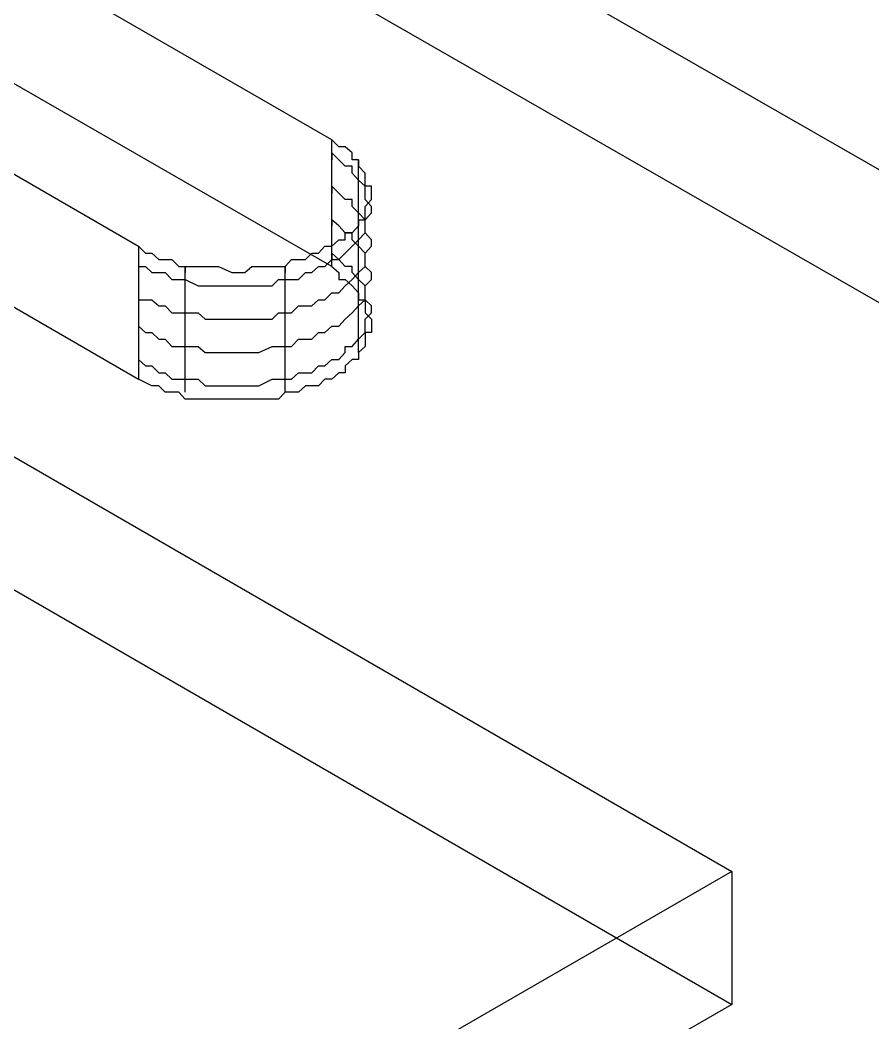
# Model space of a CAD drawing. Header units: millimetres. Extents: x 0 to 2112, y 8 to 1252.
# Drawn here: x 835.56 to 869.35, y 845.03 to 884.75 of the extents above; entities that cross this region are included whole.
import ezdxf

# ---------------------------------------------------------------- set-up
doc = ezdxf.new("R2010")
doc.units = ezdxf.units.MM
doc.layers.get('0').update_dxf_attribs({"linetype": 'CONTINUOUS'})

msp = doc.modelspace()

# ---------------------------------------------------------------- linework, layer by layer
at = {"color": 9}
for p, q in [((847.912, 880.011), (691.113, 970.354)), ((847.912, 880.011), (691.113, 970.354)), ((683.701, 966.138), (840.253, 875.796)), ((683.701, 966.138), (840.253, 875.796)), ((847.912, 874.995), (691.113, 965.091)), ((847.912, 874.995), (691.113, 965.091)), ((683.701, 960.875), (840.253, 870.532)), ((683.701, 960.875), (840.253, 870.532)), ((848.709, 890.813), (890.947, 866.567)), ((848.709, 890.813), (890.947, 866.567)), ((848.709, 885.55), (890.947, 861.303)), ((848.709, 885.55), (890.947, 861.303)), ((848.187, 879.736), (847.912, 880.011)), ((847.912, 874.995), (847.912, 880.011)), ((847.912, 874.995), (847.912, 880.011)), ((848.187, 879.736), (847.912, 880.011)), ((848.187, 879.21), (847.912, 879.489)), ((847.912, 879.489), (847.912, 879.21)), ((848.434, 879.736), (848.187, 879.736)), ((848.434, 879.736), (848.187, 879.736)), ((848.709, 879.489), (848.434, 879.736)), ((848.709, 879.489), (848.434, 879.736)), ((848.709, 879.21), (848.709, 879.489)), ((848.709, 879.21), (848.709, 879.489)), ((848.434, 878.963), (848.187, 879.21)), ((848.96, 879.21), (848.709, 879.21)), ((848.96, 879.21), (848.709, 879.21)), ((848.96, 878.963), (848.96, 879.21)), ((848.96, 873.951), (848.96, 879.21)), ((848.96, 879.21), (848.96, 878.963)), ((848.96, 878.963), (848.96, 879.21)), ((848.709, 878.963), (848.434, 878.963)), ((848.709, 878.688), (848.709, 878.963)), ((848.96, 878.413), (848.709, 878.688)), ((849.235, 878.688), (848.96, 878.963)), ((849.235, 878.688), (848.96, 878.963)), ((849.235, 878.413), (849.235, 878.688)), ((849.235, 878.688), (849.235, 878.688)), ((849.235, 878.413), (849.235, 878.688)), ((849.235, 878.688), (849.235, 878.688)), ((849.235, 878.166), (848.96, 878.413)), ((848.96, 878.413), (848.96, 878.413)), ((849.235, 878.166), (849.235, 878.413)), ((849.235, 878.166), (849.235, 878.413)), ((848.187, 877.891), (847.912, 878.166)), ((847.912, 878.166), (847.912, 877.891)), ((848.434, 877.641), (848.187, 877.891)), ((849.482, 878.166), (849.235, 878.166)), ((849.235, 877.891), (849.235, 878.166)), ((849.482, 878.166), (849.235, 878.166)), ((849.235, 877.641), (849.235, 877.891)), ((849.235, 877.891), (849.235, 877.891)), ((849.482, 877.891), (849.482, 878.166)), ((849.482, 877.891), (849.482, 878.166)), ((849.482, 877.641), (849.482, 877.891)), ((849.482, 877.641), (849.482, 877.891)), ((848.709, 877.641), (848.434, 877.641)), ((848.709, 877.365), (848.709, 877.641)), ((849.235, 877.365), (849.482, 877.641)), ((849.482, 877.365), (849.235, 877.641)), ((849.235, 877.365), (849.482, 877.641)), ((848.96, 877.118), (848.709, 877.365)), ((849.235, 876.843), (848.96, 877.118)), ((848.96, 877.118), (848.96, 877.118)), ((849.235, 877.118), (849.235, 877.365)), ((849.235, 877.365), (849.235, 877.365)), ((849.235, 877.118), (849.235, 877.365)), ((849.235, 877.365), (849.235, 877.365)), ((849.235, 876.843), (849.235, 877.118)), ((849.235, 876.843), (849.482, 877.118)), ((849.235, 876.843), (849.235, 877.118)), ((849.482, 877.118), (849.482, 877.365)), ((849.482, 877.118), (849.482, 877.118)), ((848.187, 876.596), (847.912, 876.843)), ((847.912, 876.843), (847.912, 876.596)), ((848.96, 876.596), (848.96, 876.843)), ((848.96, 876.843), (849.235, 876.843)), ((848.96, 871.58), (848.96, 876.843)), ((848.96, 876.843), (848.96, 876.596)), ((848.96, 876.596), (848.96, 876.843)), ((848.96, 876.843), (849.235, 876.843)), ((849.235, 876.596), (849.235, 876.843)), ((849.235, 876.596), (849.235, 876.843)), ((848.434, 876.318), (848.187, 876.596)), ((848.434, 876.042), (848.434, 876.318)), ((848.434, 876.318), (848.709, 876.318)), ((848.709, 876.318), (848.434, 876.318)), ((848.434, 876.042), (848.434, 876.318)), ((848.434, 876.318), (848.709, 876.318)), ((848.709, 876.318), (848.96, 876.596)), ((848.709, 876.318), (848.96, 876.596)), ((848.709, 876.042), (848.709, 876.318)), ((848.96, 876.042), (849.235, 876.318)), ((849.235, 876.318), (849.235, 876.596)), ((849.235, 876.596), (849.235, 876.596)), ((849.235, 876.318), (849.235, 876.596)), ((849.235, 876.596), (849.235, 876.596)), ((849.482, 876.042), (849.235, 876.318)), ((847.912, 875.796), (848.187, 876.042)), ((847.912, 875.796), (848.187, 876.042)), ((848.187, 876.042), (848.434, 876.042)), ((848.187, 876.042), (848.434, 876.042)), ((848.96, 875.796), (848.709, 876.042)), ((848.709, 875.796), (848.96, 876.042)), ((848.96, 876.042), (848.96, 876.042)), ((849.482, 875.796), (849.482, 876.042)), ((840.253, 875.796), (840.528, 875.52)), ((840.253, 875.796), (840.528, 875.52)), ((840.253, 875.796), (840.253, 870.532)), ((840.253, 875.796), (840.253, 870.532)), ((840.528, 875.52), (840.775, 875.52)), ((840.528, 875.52), (840.775, 875.52)), ((840.775, 875.52), (841.05, 875.273)), ((840.775, 875.52), (841.05, 875.273)), ((846.864, 875.273), (847.111, 875.52)), ((846.864, 875.273), (847.111, 875.52)), ((847.111, 875.52), (847.386, 875.52)), ((847.111, 875.52), (847.386, 875.52)), ((847.386, 875.52), (847.637, 875.796)), ((847.386, 875.52), (847.637, 875.796)), ((847.637, 875.796), (847.912, 875.796)), ((847.637, 875.796), (847.912, 875.796)), ((848.187, 875.273), (847.912, 875.52)), ((847.912, 875.52), (847.912, 875.273)), ((848.187, 875.273), (848.434, 875.52)), ((848.434, 875.52), (848.709, 875.796)), ((848.434, 875.52), (848.434, 875.52)), ((849.235, 875.52), (848.96, 875.796)), ((848.96, 875.796), (848.96, 875.796)), ((849.235, 875.52), (849.482, 875.796)), ((849.235, 875.273), (849.235, 875.52)), ((849.235, 875.273), (849.235, 875.52)), ((849.482, 875.796), (849.482, 875.796)), ((821.764, 875.273), (863.752, 851.027)), ((821.764, 875.273), (863.752, 851.027)), ((841.05, 875.273), (841.301, 875.273)), ((841.05, 875.273), (841.301, 875.273)), ((841.301, 875.273), (841.576, 875.273)), ((841.301, 875.273), (841.576, 875.273)), ((841.576, 875.273), (841.848, 874.995)), ((841.576, 875.273), (841.848, 874.995)), ((846.063, 874.995), (846.314, 875.273)), ((846.063, 874.995), (846.314, 875.273)), ((846.314, 875.273), (846.589, 875.273)), ((846.314, 875.273), (846.589, 875.273)), ((846.589, 875.273), (846.864, 875.273)), ((846.589, 875.273), (846.864, 875.273)), ((847.637, 874.995), (847.912, 875.273)), ((847.912, 875.273), (848.187, 875.273)), ((848.434, 874.995), (848.187, 875.273)), ((849.235, 874.995), (849.235, 875.273)), ((849.235, 875.273), (849.235, 875.273)), ((849.235, 874.995), (849.235, 875.273)), ((849.235, 875.273), (849.235, 875.273)), ((840.253, 874.995), (840.528, 874.995)), ((840.528, 874.995), (840.775, 874.748)), ((840.775, 874.748), (841.05, 874.748)), ((841.05, 874.748), (841.301, 874.748)), ((841.301, 874.748), (841.576, 874.473)), ((841.848, 874.995), (842.098, 874.995)), ((841.848, 874.995), (842.098, 874.995)), ((842.098, 874.995), (842.62, 874.995)), ((842.098, 870.01), (842.098, 874.995)), ((842.098, 874.995), (842.098, 874.748)), ((842.098, 874.995), (842.62, 874.995)), ((842.62, 874.995), (842.895, 874.995)), ((842.62, 874.995), (842.895, 874.995)), ((842.895, 874.995), (843.171, 874.995)), ((842.895, 874.995), (843.171, 874.995)), ((843.171, 874.995), (843.421, 874.995)), ((843.171, 874.995), (843.421, 874.995)), ((843.421, 874.995), (843.943, 874.748)), ((843.421, 874.995), (843.943, 874.748)), ((843.943, 874.748), (844.218, 874.748)), ((843.943, 874.748), (844.218, 874.748)), ((844.218, 874.748), (844.469, 874.748)), ((844.218, 874.748), (844.469, 874.748)), ((844.469, 874.748), (844.744, 874.995)), ((844.469, 874.748), (844.744, 874.995)), ((844.744, 874.995), (845.019, 874.995)), ((844.744, 874.995), (845.019, 874.995)), ((845.019, 874.995), (845.541, 874.995)), ((845.019, 874.995), (845.541, 874.995)), ((845.541, 874.995), (845.792, 874.995)), ((845.541, 874.995), (845.792, 874.995)), ((845.792, 874.995), (846.063, 874.995)), ((845.792, 874.995), (846.063, 874.995)), ((846.063, 870.01), (846.063, 874.995)), ((846.063, 874.995), (846.063, 874.748)), ((846.589, 874.473), (846.864, 874.748)), ((846.864, 874.748), (847.111, 874.748)), ((847.111, 874.748), (847.386, 874.995)), ((847.386, 874.995), (847.637, 874.995)), ((847.912, 874.995), (848.187, 874.748)), ((847.912, 874.995), (848.187, 874.748)), ((848.187, 874.748), (848.187, 874.473)), ((848.187, 874.748), (848.187, 874.473)), ((848.709, 874.995), (848.434, 874.995)), ((848.709, 874.748), (848.709, 874.995)), ((848.96, 874.473), (848.709, 874.748)), ((848.709, 874.473), (848.96, 874.748)), ((848.96, 874.748), (849.235, 874.995)), ((848.96, 874.748), (848.96, 874.748)), ((849.482, 874.748), (849.235, 874.995)), ((849.482, 874.473), (849.482, 874.748)), ((849.482, 874.748), (849.482, 874.748)), ((841.576, 874.473), (841.848, 874.473)), ((841.848, 874.473), (842.098, 874.473)), ((842.098, 874.473), (842.62, 874.226)), ((845.541, 874.226), (845.792, 874.473)), ((845.792, 874.473), (846.063, 874.473)), ((846.063, 874.473), (846.314, 874.473)), ((846.314, 874.473), (846.589, 874.473)), ((848.187, 874.473), (848.434, 874.473)), ((848.187, 874.473), (848.434, 874.473)), ((848.434, 874.473), (848.709, 874.226)), ((848.434, 874.226), (848.709, 874.473)), ((848.434, 874.473), (848.709, 874.226)), ((849.235, 874.226), (848.96, 874.473)), ((848.96, 874.473), (848.96, 874.473)), ((849.235, 874.226), (849.482, 874.473)), ((842.62, 874.226), (842.895, 874.226)), ((842.895, 874.226), (843.171, 874.226)), ((843.171, 874.226), (843.421, 874.226)), ((843.421, 874.226), (843.943, 874.226)), ((843.943, 874.226), (844.218, 874.226)), ((844.218, 874.226), (844.469, 874.226)), ((844.469, 874.226), (844.744, 874.226)), ((844.744, 874.226), (845.019, 874.226)), ((845.019, 874.226), (845.541, 874.226)), ((847.637, 873.675), (847.912, 873.951)), ((847.912, 873.951), (848.187, 873.951)), ((848.187, 873.951), (848.434, 874.226)), ((848.434, 874.226), (848.434, 874.226)), ((848.709, 874.226), (848.709, 874.226)), ((848.709, 874.226), (848.96, 873.951)), ((848.709, 874.226), (848.709, 874.226)), ((848.709, 874.226), (848.96, 873.951)), ((848.96, 873.951), (848.96, 873.675)), ((848.96, 873.951), (848.96, 873.675)), ((849.235, 873.951), (849.235, 874.226)), ((849.235, 873.951), (849.235, 874.226)), ((849.235, 873.675), (849.235, 873.951)), ((849.235, 873.951), (849.235, 873.951)), ((849.235, 873.675), (849.235, 873.951)), ((849.235, 873.951), (849.235, 873.951)), ((840.253, 873.675), (840.528, 873.675)), ((840.528, 873.675), (840.775, 873.675)), ((840.775, 873.675), (841.05, 873.428)), ((847.111, 873.428), (847.386, 873.675)), ((847.386, 873.675), (847.637, 873.675)), ((848.96, 873.675), (849.235, 873.675)), ((848.96, 873.428), (849.235, 873.675)), ((848.96, 873.675), (849.235, 873.675)), ((849.235, 873.675), (849.235, 873.428)), ((849.482, 873.428), (849.235, 873.675)), ((849.235, 873.675), (849.235, 873.428)), ((841.05, 873.428), (841.301, 873.428)), ((841.301, 873.428), (841.576, 873.15)), ((841.576, 873.15), (841.848, 873.15)), ((841.848, 873.15), (842.098, 873.15)), ((842.098, 873.15), (842.62, 873.15)), ((842.62, 873.15), (842.895, 872.903)), ((845.541, 872.903), (845.792, 873.15)), ((845.792, 873.15), (846.063, 873.15)), ((846.063, 873.15), (846.314, 873.15)), ((846.314, 873.15), (846.589, 873.428)), ((846.589, 873.428), (846.864, 873.428)), ((846.864, 873.428), (847.111, 873.428)), ((848.434, 872.903), (848.709, 873.15)), ((848.709, 873.15), (848.96, 873.428)), ((848.96, 873.428), (848.96, 873.428)), ((849.235, 873.428), (849.235, 873.15)), ((849.235, 873.428), (849.235, 873.15)), ((849.235, 873.15), (849.235, 873.15)), ((849.235, 873.15), (849.482, 872.903)), ((849.235, 872.903), (849.482, 873.15)), ((849.235, 873.15), (849.235, 873.15)), ((849.235, 873.15), (849.482, 872.903)), ((849.482, 873.15), (849.482, 873.428)), ((849.482, 873.428), (849.482, 873.428)), ((842.895, 872.903), (843.171, 872.903)), ((843.171, 872.903), (843.421, 872.903)), ((843.421, 872.903), (843.943, 872.903)), ((843.943, 872.903), (844.218, 872.903)), ((844.218, 872.903), (844.469, 872.903)), ((844.469, 872.903), (844.744, 872.903)), ((844.744, 872.903), (845.019, 872.903)), ((845.019, 872.903), (845.541, 872.903)), ((848.187, 872.628), (848.434, 872.903)), ((848.434, 872.903), (848.434, 872.903)), ((849.235, 872.628), (849.235, 872.903)), ((849.482, 872.903), (849.482, 872.628)), ((849.482, 872.903), (849.482, 872.628)), ((840.253, 872.628), (840.528, 872.381)), ((840.528, 872.381), (840.775, 872.381)), ((840.775, 872.381), (841.05, 872.106)), ((847.111, 872.106), (847.386, 872.381)), ((847.386, 872.381), (847.637, 872.381)), ((847.637, 872.381), (847.912, 872.628)), ((847.912, 872.628), (848.187, 872.628)), ((848.96, 872.106), (849.235, 872.381)), ((849.235, 872.381), (849.235, 872.628)), ((849.235, 872.628), (849.235, 872.628)), ((849.482, 872.381), (849.235, 872.381)), ((849.235, 872.381), (849.235, 872.106)), ((849.482, 872.381), (849.235, 872.381)), ((849.235, 872.381), (849.235, 872.106)), ((849.482, 872.628), (849.482, 872.381)), ((849.482, 872.628), (849.482, 872.381)), ((841.05, 872.106), (841.301, 872.106)), ((841.301, 872.106), (841.576, 871.827)), ((846.314, 871.827), (846.589, 872.106)), ((846.589, 872.106), (846.864, 872.106)), ((846.864, 872.106), (847.111, 872.106)), ((848.709, 871.827), (848.96, 872.106)), ((848.96, 872.106), (848.96, 872.106)), ((849.235, 872.106), (849.235, 871.827)), ((849.235, 872.106), (849.235, 871.827)), ((841.576, 871.827), (841.848, 871.827)), ((841.848, 871.827), (842.098, 871.827)), ((842.098, 871.827), (842.62, 871.827)), ((842.62, 871.827), (842.895, 871.58)), ((842.895, 871.58), (843.171, 871.58)), ((843.171, 871.58), (843.421, 871.58)), ((843.421, 871.58), (843.943, 871.58)), ((843.943, 871.58), (844.218, 871.58)), ((844.218, 871.58), (844.469, 871.58)), ((844.469, 871.58), (844.744, 871.58)), ((844.744, 871.58), (845.019, 871.58)), ((845.019, 871.58), (845.541, 871.827)), ((845.541, 871.827), (845.792, 871.827)), ((845.792, 871.827), (846.063, 871.827)), ((846.063, 871.827), (846.314, 871.827)), ((848.187, 871.305), (848.434, 871.58)), ((848.434, 871.58), (848.434, 871.827)), ((848.434, 871.827), (848.709, 871.827)), ((849.235, 871.827), (848.96, 871.58)), ((849.235, 871.827), (848.96, 871.58)), ((848.96, 871.58), (848.96, 871.305)), ((848.96, 871.58), (848.96, 871.305)), ((849.235, 871.827), (849.235, 871.827)), ((849.235, 871.827), (849.235, 871.827)), ((840.253, 871.305), (840.528, 871.058)), ((847.637, 871.058), (847.912, 871.305)), ((847.912, 871.305), (848.187, 871.305)), ((848.709, 871.305), (848.434, 871.058)), ((848.709, 871.305), (848.434, 871.058)), ((848.96, 871.305), (848.709, 871.305)), ((848.96, 871.305), (848.709, 871.305)), ((840.528, 871.058), (840.775, 871.058)), ((840.775, 871.058), (841.05, 870.783)), ((841.05, 870.783), (841.301, 870.783)), ((841.301, 870.783), (841.576, 870.532)), ((846.314, 870.532), (846.589, 870.783)), ((846.589, 870.783), (846.864, 870.783)), ((846.864, 870.783), (847.111, 870.783)), ((847.111, 870.783), (847.386, 871.058)), ((847.386, 871.058), (847.637, 871.058)), ((848.187, 870.783), (847.912, 870.532)), ((848.187, 870.783), (847.912, 870.532)), ((848.434, 870.783), (848.187, 870.783)), ((848.434, 870.783), (848.187, 870.783)), ((848.434, 871.058), (848.434, 870.783)), ((848.434, 871.058), (848.434, 870.783)), ((840.775, 870.257), (840.253, 870.532)), ((840.775, 870.257), (840.253, 870.532)), ((841.576, 870.532), (841.848, 870.532)), ((841.848, 870.532), (842.098, 870.532)), ((842.098, 870.532), (842.62, 870.532)), ((842.62, 870.532), (842.895, 870.257)), ((845.019, 870.257), (845.541, 870.532)), ((845.541, 870.532), (845.792, 870.532)), ((845.792, 870.532), (846.063, 870.532)), ((846.063, 870.532), (846.314, 870.532)), ((847.637, 870.532), (847.386, 870.257)), ((847.637, 870.532), (847.386, 870.257)), ((847.912, 870.532), (847.637, 870.532)), ((847.912, 870.532), (847.637, 870.532)), ((821.764, 870.01), (863.752, 845.764)), ((821.764, 870.01), (863.752, 845.764)), ((841.05, 870.257), (840.775, 870.257)), ((841.05, 870.257), (840.775, 870.257)), ((841.301, 870.01), (841.05, 870.257)), ((841.301, 870.01), (841.05, 870.257)), ((841.576, 870.01), (841.301, 870.01)), ((841.576, 870.01), (841.301, 870.01)), ((841.848, 870.01), (841.576, 870.01)), ((841.848, 870.01), (841.576, 870.01)), ((842.098, 869.735), (841.848, 870.01)), ((842.098, 869.735), (841.848, 870.01)), ((842.895, 870.257), (843.171, 870.257)), ((843.171, 870.257), (843.421, 870.257)), ((843.421, 870.257), (843.943, 870.257)), ((843.943, 870.257), (844.218, 870.257)), ((844.218, 870.257), (844.469, 870.257)), ((844.469, 870.257), (844.744, 870.257)), ((844.744, 870.257), (845.019, 870.257)), ((846.063, 870.01), (845.792, 869.735)), ((846.063, 870.01), (845.792, 869.735)), ((846.314, 870.01), (846.063, 870.01)), ((846.314, 870.01), (846.063, 870.01)), ((846.589, 870.01), (846.314, 870.01)), ((846.589, 870.01), (846.314, 870.01)), ((846.864, 870.257), (846.589, 870.01)), ((846.864, 870.257), (846.589, 870.01)), ((847.111, 870.257), (846.864, 870.257)), ((847.111, 870.257), (846.864, 870.257)), ((847.386, 870.257), (847.111, 870.257)), ((847.386, 870.257), (847.111, 870.257)), ((842.62, 869.735), (842.098, 869.735)), ((842.62, 869.735), (842.098, 869.735)), ((842.895, 869.735), (842.62, 869.735)), ((842.895, 869.735), (842.62, 869.735)), ((843.171, 869.735), (842.895, 869.735)), ((843.171, 869.735), (842.895, 869.735)), ((843.421, 869.735), (843.171, 869.735)), ((843.421, 869.735), (843.171, 869.735)), ((843.943, 869.735), (843.421, 869.735)), ((843.943, 869.735), (843.421, 869.735)), ((844.218, 869.735), (843.943, 869.735)), ((844.218, 869.735), (843.943, 869.735)), ((844.469, 869.735), (844.218, 869.735)), ((844.469, 869.735), (844.218, 869.735)), ((844.744, 869.735), (844.469, 869.735)), ((844.744, 869.735), (844.469, 869.735)), ((845.019, 869.735), (844.744, 869.735)), ((845.019, 869.735), (844.744, 869.735)), ((845.541, 869.735), (845.019, 869.735)), ((845.541, 869.735), (845.019, 869.735)), ((845.792, 869.735), (845.541, 869.735)), ((845.792, 869.735), (845.541, 869.735)), ((863.752, 851.027), (821.764, 826.809)), ((863.752, 851.027), (821.764, 826.809)), ((863.752, 851.027), (863.752, 845.764)), ((863.752, 851.027), (863.752, 845.764)), ((863.752, 845.764), (821.764, 821.517)), ((863.752, 845.764), (821.764, 821.517))]:
    msp.add_line(p, q, dxfattribs=at)

doc.saveas('drawing.dxf')
